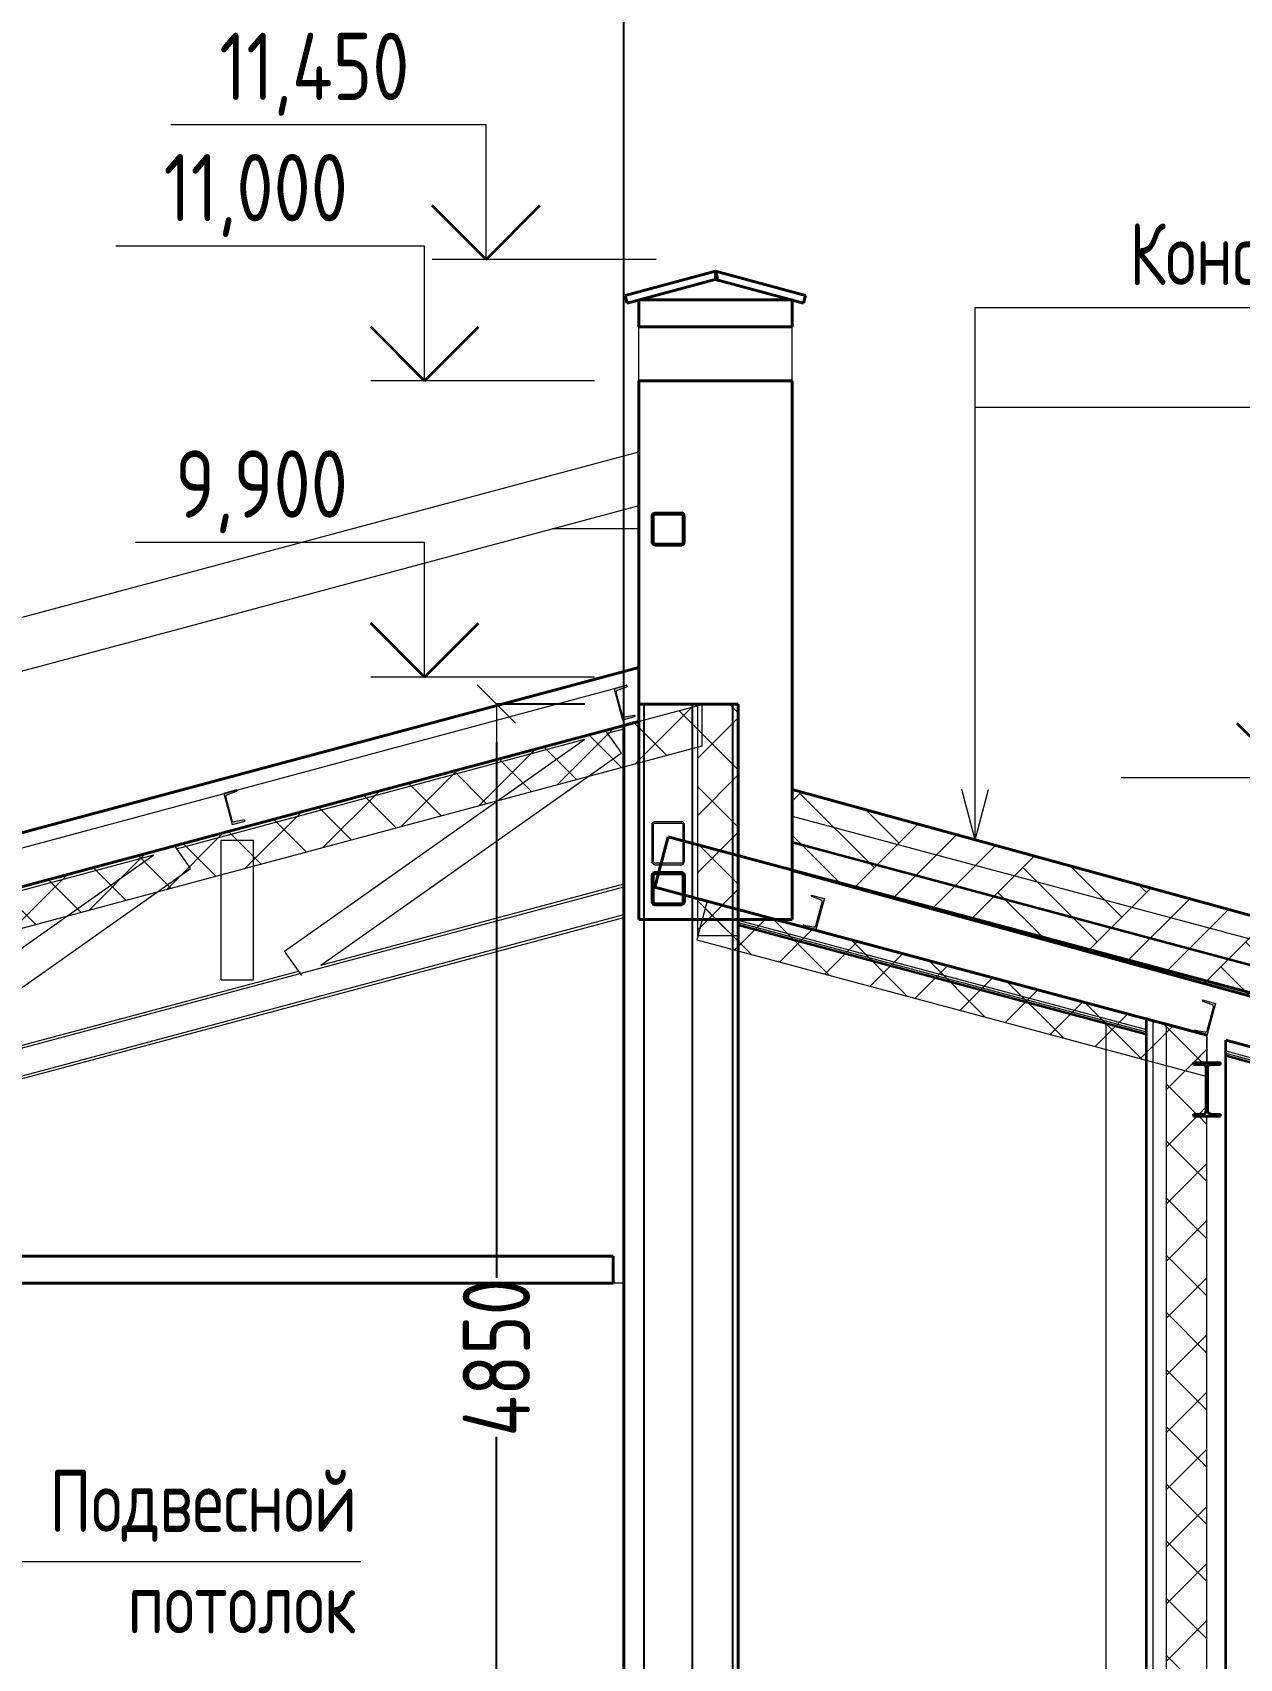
# Model space of a CAD drawing. Header units: millimetres. Extents: x 38742 to 206544, y -3832 to 13261.
# Drawn here: x 69495 to 73977, y 6257 to 12293 of the extents above; entities that cross this region are included whole.
import ezdxf

# ---------------------------------------------------------------- set-up
doc = ezdxf.new("R2010")
doc.units = ezdxf.units.MM
doc.header["$MEASUREMENT"] = 0
for name, color, linetype in [('- Спрятан', 7, 'Continuous'), ('крыша', 7, 'Continuous'), ('Окна ArchiCAD', 7, 'Continuous'), ('отделка', 7, 'Continuous'), ('перегородки', 7, 'Continuous'), ('перекрытие', 7, 'Continuous'), ('подп стены Инжзащита', 7, 'Continuous'), ('стены наруж', 7, 'Continuous'), ('стены02', 7, 'Continuous'), ('текст', 7, 'Continuous'), ('чертеж', 7, 'Continuous')]:
    doc.layers.add(name, color=color, linetype=linetype)
for name, color, linetype, lineweight in [('- Спрятан_Ном._пера__96', 7, 'Continuous', 13), ('- Спрятан_Ном._пера__98', 7, 'Continuous', 35), ('0_Ном._пера__95', 251, 'Continuous', 13), ('0_Ном._пера__97', 7, 'Continuous', 20), ('0_Ном._пера__99', 7, 'Continuous', 40), ('крыша_Ном._пера__96', 7, 'Continuous', 13), ('крыша_Ном._пера__97', 7, 'Continuous', 20), ('крыша_Ном._пера__99', 7, 'Continuous', 40), ('линии_Ном._пера__99', 7, 'Continuous', 40), ('Окна ArchiCAD_Ном._пера__96', 7, 'Continuous', 13), ('отделка_Ном._пера__96', 7, 'Continuous', 13), ('перегородки_Ном._пера__96', 7, 'Continuous', 13), ('перекрытие_Ном._пера__99', 7, 'Continuous', 40), ('подп стены Инжзащита_Ном._пера__96', 7, 'Continuous', 13), ('подп стены Инжзащита_Ном._пера__97', 7, 'Continuous', 20), ('стены наруж_Ном._пера__1', 7, 'Continuous', 25), ('стены наруж_Ном._пера__96', 7, 'Continuous', 13), ('стены наруж_Ном._пера__97', 7, 'Continuous', 20), ('стены наруж_Ном._пера__98', 7, 'Continuous', 35), ('стены наруж_Ном._пера__99', 7, 'Continuous', 40), ('стены02_Ном._пера__96', 7, 'Continuous', 13), ('стены02_Ном._пера__99', 7, 'Continuous', 40), ('текст_Ном._пера__1', 7, 'Continuous', 25), ('текст_Ном._пера__96', 7, 'Continuous', 13), ('чертеж_Ном._пера__96', 7, 'Continuous', 13), ('чертеж_Ном._пера__97', 7, 'Continuous', 20), ('чертеж_Ном._пера__98', 7, 'Continuous', 35)]:
    doc.layers.add(name, color=color, linetype=linetype, lineweight=lineweight)
doc.styles.add('СГЕНЕРИР_СТИЛЬ_1', font='gost_2_304-81_type.ttf')
doc.dimstyles.new('СГЕНЕРИР_СТИЛЬ__2', dxfattribs={"dimtxt": 250, "dimasz": 142.5, "dimexe": 0.18, "dimexo": 200, "dimgap": 0.09, "dimtad": 1, "dimdec": 0, "dimzin": 0, "dimdsep": 46, "dimtxsty": 'СГЕНЕРИР_СТИЛЬ_1', "dimblk": 'ARROWHEAD_6', "dimblk1": 'ARROWHEAD_6', "dimblk2": 'ARROWHEAD_6', "dimcen": 0.09, "dimclrd": 7, "dimclre": 7, "dimclrt": 7, "dimadec": 0, "dimazin": 0, "dimtfac": 1, "dimtdec": 4, "dimtmove": 0, "dimatfit": 3, "dimfxl": 1, "dimtolj": 1, "dimtzin": 0, "dimarcsym": 0})
pattern_1 = [(45, (0, 0), (-106.06602, 106.06602), []), (135, (0, 0), (106.06602, 106.06602), [])]

# ---------------------------------------------------------------- blocks, each defined once
blk = doc.blocks.new('Элемент разреза_1_2')
at = {"layer": 'крыша_Ном._пера__99', "linetype": 'Continuous'}
for p, q in [((71805.7, 9120.3), (71855.7, 9306.9)), ((75255.7, 8395.9), (71855.7, 9306.9)), ((73855.7, 8571), (71805.7, 9120.3)), ((75205.7, 8209.3), (73925.7, 8552.3)), ((75205.7, 8209.3), (75255.7, 8395.9))]:
    blk.add_line(p, q, dxfattribs=at)
blk = doc.blocks.new('Элемент разреза_3_2')
at = {"layer": 'перекрытие_Ном._пера__99', "linetype": 'Continuous'}
for p, q in [((65660.7, 7750), (71650.7, 7750)), ((65660.7, 7650), (65660.7, 7750)), ((71650.7, 7650), (71650.7, 7750)), ((65660.7, 7650), (71650.7, 7650))]:
    blk.add_line(p, q, dxfattribs=at)
blk = doc.blocks.new('Элемент разреза_4_2')
at = {"layer": 'стены наруж_Ном._пера__1', "linetype": 'Continuous'}
for p, q in [((71765.7, 4950), (71765.7, 9800)), ((71765.7, 4950), (71765.7, 9800)), ((71945.7, 4950), (71945.7, 9800)), ((71945.7, 4950), (71945.7, 9800)), ((72095.7, 4950), (72095.7, 9800)), ((72095.7, 4950), (72095.7, 9800))]:
    blk.add_line(p, q, dxfattribs=at)
at = {"layer": 'стены наруж_Ном._пера__99', "linetype": 'Continuous'}
for p, q in [((71745.7, 9800), (71765.7, 9800)), ((71745.7, 9735.7), (71745.7, 9800)), ((71765.7, 9800), (71945.7, 9800)), ((71945.7, 9800), (72095.7, 9800)), ((72095.7, 9800), (72115.7, 9800)), ((72115.7, 4950), (72115.7, 9800)), ((71690.7, 9720.9), (71715.7, 9727.6)), ((71690.7, 4950), (71690.7, 9720.9)), ((71715.7, 9727.6), (71745.7, 9735.7)), ((71798.6, 9172.1), (71805.7, 9175)), ((71805.7, 9175), (71905.7, 9175)), ((71912.7, 9172.1), (71905.7, 9175)), ((71795.7, 9165), (71798.6, 9172.1)), ((71795.7, 9065), (71795.7, 9165)), ((71915.7, 9165), (71912.7, 9172.1)), ((71915.7, 9065), (71915.7, 9165)), ((71798.6, 9057.9), (71795.7, 9065)), ((71805.7, 9055), (71798.6, 9057.9)), ((71805.7, 9055), (71905.7, 9055)), ((71905.7, 9055), (71912.7, 9057.9)), ((71912.7, 9057.9), (71915.7, 9065)), ((71945.7, 4950), (72095.7, 4950))]:
    blk.add_line(p, q, dxfattribs=at)
blk = doc.blocks.new('Элемент разреза_5_2')
at = {"layer": 'отделка_Ном._пера__96', "linetype": 'Continuous'}
blk.add_line((71745.7, 10450), (71426, 10450), dxfattribs=at)
blk = doc.blocks.new('Элемент разреза_13_2')
at = {"layer": 'крыша_Ном._пера__96', "linetype": 'Continuous'}
for p, q in [((62655.7, 8300), (71745.7, 10735.7)), ((71745.7, 10535.7), (62705.7, 8113.4))]:
    blk.add_line(p, q, dxfattribs=at)
blk = doc.blocks.new('Элемент разреза_16_2')
at = {"layer": 'крыша_Ном._пера__97', "linetype": 'Continuous'}
for p in [(72315.7, 9383.7), (75205.7, 8409.3)]:
    blk.add_line(p, (75255.7, 8595.9), dxfattribs=at)
blk = doc.blocks.new('Элемент разреза_19_2')
at = {"layer": 'перегородки_Ном._пера__96', "linetype": 'Continuous'}
for p, q in [((65660.7, 7650), (65620.7, 7650)), ((71690.7, 7650), (71650.7, 7650))]:
    blk.add_line(p, q, dxfattribs=at)
blk = doc.blocks.new('Элемент разреза_24_2')
at = {"layer": 'стены02_Ном._пера__99', "linetype": 'Continuous'}
for p, q in [((71745.7, 11300), (72315.7, 11300)), ((71745.7, 11200), (71745.7, 11300)), ((72315.7, 11200), (72315.7, 11300)), ((71745.7, 11200), (72315.7, 11200)), ((71745.7, 11000), (72315.7, 11000)), ((71745.7, 9000), (71745.7, 11000)), ((72315.7, 9000), (72315.7, 11000)), ((71745.7, 9000), (72315.7, 9000))]:
    blk.add_line(p, q, dxfattribs=at)
blk = doc.blocks.new('Элемент разреза_25_2')
at = {"layer": 'крыша_Ном._пера__99', "linetype": 'Continuous'}
for p, q in [((71695.7, 11316.6), (72030.7, 11406.4)), ((71703.2, 11288.6), (72038.2, 11378.4)), ((72038.2, 11378.4), (72030.7, 11406.4)), ((71703.2, 11288.6), (71695.7, 11316.6))]:
    blk.add_line(p, q, dxfattribs=at)
blk = doc.blocks.new('Элемент разреза_26_2')
at = {"layer": 'крыша_Ном._пера__99', "linetype": 'Continuous'}
for p, q in [((72030.7, 11376.4), (72030.7, 11406.4)), ((72365.7, 11316.6), (72030.7, 11406.4)), ((72358.2, 11288.6), (72030.7, 11376.4)), ((72358.2, 11288.6), (72365.7, 11316.6))]:
    blk.add_line(p, q, dxfattribs=at)
blk = doc.blocks.new('Элемент разреза_27_2')
at = {"layer": 'Окна ArchiCAD_Ном._пера__96', "linetype": 'Continuous'}
for p, q in [((71745.7, 11000), (71745.7, 11200)), ((72315.7, 11000), (72315.7, 11200))]:
    blk.add_line(p, q, dxfattribs=at)
blk = doc.blocks.new('Элемент разреза_28_2')
at = {"layer": 'стены наруж_Ном._пера__96', "linetype": 'Continuous'}
for p, q in [((73480.7, 8611.8), (73480.7, 4950)), ((73480.7, 4780), (73480.7, 4700)), ((73480.7, 4700), (73630.7, 4700))]:
    blk.add_line(p, q, dxfattribs=at)
blk = doc.blocks.new('Элемент разреза_29_2')
at = {"layer": 'стены наруж_Ном._пера__96', "linetype": 'Continuous'}
h = blk.add_hatch(dxfattribs=at)
h.set_pattern_fill('УТЕПЛИТ_МЕЛКИЙ_0002', color=256, style=0, pattern_type=2)
h.set_pattern_definition(pattern_1)
h.paths.add_polyline_path([(73855.7, 8571), (73705.7, 8611.2), (73705.7, 4700), (73853.3, 4700), (73853.3, 4766.1), (73851.3, 4771), (73846.3, 4773.1), (73819.2, 4773.1), (73819.2, 4780), (73855.7, 4780), (73855.7, 8270), (73806.2, 8270), (73806.2, 8278), (73842.4, 8278), (73850.2, 8281.2), (73853.4, 8289), (73853.4, 8451), (73850.2, 8458.8), (73842.4, 8462), (73806.2, 8462), (73806.2, 8470), (73855.7, 8470)])
at = {"layer": 'стены наруж_Ном._пера__97', "linetype": 'Continuous'}
for p, q in [((73655.7, 4700), (73655.7, 8624.6)), ((73655.7, 4700), (73655.7, 8624.6)), ((73705.7, 4700), (73705.7, 8611.2)), ((73705.7, 4700), (73705.7, 8611.2)), ((73855.7, 8470), (73855.7, 8571)), ((73855.7, 8470), (73855.7, 8571)), ((73855.7, 4780), (73855.7, 8270)), ((73855.7, 4780), (73855.7, 8270))]:
    blk.add_line(p, q, dxfattribs=at)
at = {"layer": 'стены наруж_Ном._пера__98', "linetype": 'Continuous'}
for p, q in [((73655.7, 8624.6), (73630.7, 8631.3)), ((73630.7, 4700), (73630.7, 8631.3)), ((73705.7, 8611.2), (73655.7, 8624.6)), ((73855.7, 8571), (73705.7, 8611.2)), ((73925.7, 4700), (73925.7, 8552.3)), ((73806.2, 8462), (73806.2, 8470)), ((73806.2, 8470), (73855.7, 8470)), ((73806.2, 8462), (73842.4, 8462)), ((73850.2, 8458.8), (73842.4, 8462)), ((73853.4, 8451), (73850.2, 8458.8)), ((73853.4, 8289), (73853.4, 8451)), ((73855.7, 8470), (73905.7, 8470)), ((73858.9, 8451), (73862.1, 8458.8)), ((73858.9, 8289), (73858.9, 8451)), ((73862.1, 8458.8), (73869.9, 8462)), ((73869.9, 8462), (73905.7, 8462)), ((73905.7, 8470), (73906.2, 8470)), ((73905.7, 8462), (73906.2, 8462)), ((73906.2, 8462), (73906.2, 8470)), ((73806.2, 8270), (73806.2, 8278)), ((73806.2, 8278), (73842.4, 8278)), ((73806.2, 8270), (73855.7, 8270)), ((73842.4, 8278), (73850.2, 8281.2)), ((73850.2, 8281.2), (73853.4, 8289)), ((73855.7, 8270), (73905.7, 8270)), ((73862.1, 8281.2), (73858.9, 8289)), ((73869.9, 8278), (73862.1, 8281.2)), ((73869.9, 8278), (73905.7, 8278)), ((73905.7, 8278), (73906.2, 8278)), ((73905.7, 8270), (73906.2, 8270)), ((73906.2, 8270), (73906.2, 8278)), ((73819.2, 4773.1), (73819.2, 4780)), ((73819.2, 4780), (73855.7, 4780)), ((73819.2, 4773.1), (73846.3, 4773.1)), ((73851.3, 4771), (73846.3, 4773.1)), ((73853.3, 4766.1), (73851.3, 4771)), ((73855.7, 4780), (73892.2, 4780)), ((73858, 4766.1), (73860.1, 4771)), ((73860.1, 4771), (73865, 4773.1)), ((73865, 4773.1), (73892.2, 4773.1)), ((73892.2, 4773.1), (73892.2, 4780)), ((73853.3, 4700), (73853.3, 4766.1)), ((73858, 4700), (73858, 4766.1)), ((73630.7, 4700), (73655.7, 4700)), ((73655.7, 4700), (73705.7, 4700)), ((73705.7, 4700), (73853.3, 4700)), ((73858, 4700), (73905.7, 4700)), ((73905.7, 4700), (73925.7, 4700))]:
    blk.add_line(p, q, dxfattribs=at)
blk = doc.blocks.new('Элемент разреза_41_2')
at = {"layer": '- Спрятан_Ном._пера__96', "linetype": 'Continuous'}
for p, q in [((72315.7, 9289.6), (75023.9, 8563.9)), ((72315.7, 9288.1), (75023.5, 8562.5)), ((72315.7, 9284.5), (75022.6, 8559.1)), ((75021.3, 8554.2), (75022.6, 8559.1)), ((75022.6, 8559.1), (75022.9, 8560.2)), ((75022.9, 8560.2), (75023.5, 8562.5)), ((75023.5, 8562.5), (75023.9, 8563.9))]:
    blk.add_line(p, q, dxfattribs=at)
blk = doc.blocks.new('Элемент разреза_42_2')
at = {"layer": '- Спрятан_Ном._пера__96', "linetype": 'Continuous'}
for p, q in [((72115.7, 8997.4), (73630.7, 8591.4)), ((72115.7, 8988.6), (73630.7, 8582.7)), ((72115.7, 8982.6), (73630.7, 8576.7)), ((72115.7, 8979), (73630.7, 8573.1)), ((72115.7, 8977.5), (73630.7, 8571.6)), ((73925.7, 8512.4), (74987.5, 8227.9)), ((73925.7, 8503.6), (74985.3, 8219.7)), ((73925.7, 8497.6), (74983.8, 8214.1)), ((73925.7, 8494), (74982.9, 8210.7)), ((73925.7, 8492.5), (74982.5, 8209.3)), ((74982.5, 8209.3), (74982.9, 8210.7)), ((74982.9, 8210.7), (74983.5, 8213)), ((74983.5, 8213), (74983.8, 8214.1)), ((74983.8, 8214.1), (74985.3, 8219.7)), ((74985.3, 8219.7), (74986, 8222.4)), ((74986, 8222.4), (74987.5, 8227.9)), ((74987.5, 8227.9), (74997.4, 8265.1))]:
    blk.add_line(p, q, dxfattribs=at)
blk = doc.blocks.new('Элемент разреза_45_2')
at = {"layer": '- Спрятан_Ном._пера__96', "linetype": 'Continuous'}
for p, q in [((68686.6, 8317.1), (71690.7, 9122)), ((70565.6, 8830.9), (71690.7, 9132.4)), ((68715.9, 8221.4), (71690.7, 9018.5)), ((68715.9, 8211.1), (71690.7, 9008.2)), ((68965.7, 8402.2), (70482.4, 8808.6)), ((68648, 8317.1), (68882.5, 8380)), ((66570.1, 7750), (68595.9, 8292.8)), ((68458.3, 8266.3), (68595.9, 8303.2)), ((68600.9, 8304.5), (68629.4, 8312.1)), ((68600.9, 8294.1), (68668, 8312.1)), ((66858.4, 7837.6), (68374.9, 8243.9)), ((68643.8, 8202.1), (68710.9, 8220.1)), ((68682.5, 8202.1), (68710.9, 8209.7)), ((66956.5, 7750), (68625.2, 8197.1)), ((66995.1, 7750), (68663.8, 8197.1)), ((66531.5, 7750), (66775, 7815.2))]:
    blk.add_line(p, q, dxfattribs=at)
blk = doc.blocks.new('Элемент разреза_46_2')
at = {"layer": '- Спрятан_Ном._пера__96', "linetype": 'Continuous'}
for p, q in [((68715.9, 8921.4), (71690.7, 9718.5)), ((70029.2, 9263), (71545.9, 9669.4)), ((71629.1, 9691.7), (71690.7, 9708.2)), ((68715.9, 8911.1), (69946, 9240.7)), ((65620.7, 8092.1), (68625.2, 8897.1)), ((67337.1, 8541.6), (68663.8, 8897.1)), ((68643.8, 8902.1), (68710.9, 8920.1)), ((68682.5, 8902.1), (68710.9, 8909.7)), ((65737.2, 8112.9), (67253.6, 8519.3)), ((65620.7, 8081.7), (65653.8, 8090.6))]:
    blk.add_line(p, q, dxfattribs=at)
blk = doc.blocks.new('Элемент разреза_47_2')
at = {"layer": '- Спрятан_Ном._пера__96', "linetype": 'Continuous'}
for p, q in [((70195.8, 9294.8), (70196.5, 9294.8)), ((70195.8, 8776.8), (70195.8, 9294.8)), ((70196.5, 9294.8), (70198.7, 9294.8)), ((70198.7, 9294.8), (70202, 9294.8)), ((70202, 9294.8), (70205.8, 9294.8)), ((70205.8, 9294.8), (70305.8, 9294.8)), ((70305.8, 9294.8), (70309.6, 9294.8)), ((70309.6, 9294.8), (70312.9, 9294.8)), ((70312.9, 9294.8), (70315, 9294.8)), ((70315, 9294.8), (70315.8, 9294.8)), ((70315.8, 8776.8), (70315.8, 9294.8)), ((70195.8, 8776.8), (70196.5, 8776.8)), ((70196.5, 8776.8), (70198.7, 8776.8)), ((70198.7, 8776.8), (70202, 8776.8)), ((70202, 8776.8), (70205.8, 8776.8)), ((70205.8, 8776.8), (70305.8, 8776.8)), ((70305.8, 8776.8), (70309.6, 8776.8)), ((70309.6, 8776.8), (70312.9, 8776.8)), ((70312.9, 8776.8), (70315, 8776.8)), ((70315, 8776.8), (70315.8, 8776.8))]:
    blk.add_line(p, q, dxfattribs=at)
blk = doc.blocks.new('Элемент разреза_50_2')
at = {"layer": '- Спрятан_Ном._пера__96', "linetype": 'Continuous'}
for p, q in [((70430.4, 8882.4), (71545.9, 9669.4)), ((71621.5, 9702.4), (71675.3, 9626.1)), ((70565.6, 8830.9), (71681.1, 9617.9)), ((71675.3, 9626.1), (71677.5, 9623)), ((71677.5, 9623), (71679.4, 9620.3)), ((71679.4, 9620.3), (71680.7, 9618.5)), ((71680.7, 9618.5), (71681.1, 9617.9)), ((70430.4, 8882.4), (70430.8, 8881.8)), ((70430.8, 8881.8), (70432, 8880)), ((70432, 8880), (70433.9, 8877.3)), ((70433.9, 8877.3), (70436.1, 8874.2)), ((70436.1, 8874.2), (70493.8, 8792.5))]:
    blk.add_line(p, q, dxfattribs=at)
blk = doc.blocks.new('Элемент разреза_51_2')
at = {"layer": '- Спрятан_Ном._пера__96', "linetype": 'Continuous'}
for p, q in [((68830.5, 8453.7), (69946, 9240.7)), ((70021.6, 9273.7), (70075.5, 9197.4)), ((68965.7, 8402.2), (70081.2, 9189.2)), ((70075.5, 9197.4), (70077.7, 9194.3)), ((70077.7, 9194.3), (70079.5, 9191.6)), ((70079.5, 9191.6), (70080.8, 9189.8)), ((70080.8, 9189.8), (70081.2, 9189.2)), ((68830.5, 8453.7), (68830.9, 8453.1)), ((68830.9, 8453.1), (68832.2, 8451.3)), ((68832.2, 8451.3), (68834, 8448.7)), ((68834, 8448.7), (68836.2, 8445.5)), ((68836.2, 8445.5), (68893.9, 8363.8))]:
    blk.add_line(p, q, dxfattribs=at)
blk = doc.blocks.new('Элемент разреза_56_2')
at = {"layer": '- Спрятан_Ном._пера__96', "linetype": 'Continuous', "lineweight": 25}
h = blk.add_hatch(color=7, dxfattribs=at)
h.paths.add_polyline_path([(71805.7, 9175), (71798.6, 9172.1), (71795.7, 9165), (71795.7, 9065), (71798.6, 9057.9), (71805.7, 9055), (71905.7, 9055), (71912.7, 9057.9), (71915.7, 9065), (71915.7, 9165), (71912.7, 9172.1), (71905.7, 9175)])
h.paths.add_polyline_path([(71805.7, 9170), (71905.7, 9170), (71909.2, 9168.5), (71910.7, 9165), (71910.7, 9065), (71909.2, 9061.5), (71905.7, 9060), (71805.7, 9060), (71802.1, 9061.5), (71800.7, 9065), (71800.7, 9165), (71802.1, 9168.5)], flags=0)
at = {"layer": '- Спрятан_Ном._пера__98', "linetype": 'Continuous'}
for p, q in [((71798.6, 9172.1), (71805.7, 9175)), ((71805.7, 9175), (71905.7, 9175)), ((71912.7, 9172.1), (71905.7, 9175)), ((71795.7, 9165), (71798.6, 9172.1)), ((71795.7, 9065), (71795.7, 9165)), ((71800.7, 9165), (71802.1, 9168.5)), ((71800.7, 9065), (71800.7, 9165)), ((71802.1, 9168.5), (71805.7, 9170)), ((71805.7, 9170), (71905.7, 9170)), ((71909.2, 9168.5), (71905.7, 9170)), ((71910.7, 9165), (71909.2, 9168.5)), ((71910.7, 9065), (71910.7, 9165)), ((71915.7, 9165), (71912.7, 9172.1)), ((71915.7, 9065), (71915.7, 9165)), ((71798.6, 9057.9), (71795.7, 9065)), ((71805.7, 9055), (71798.6, 9057.9)), ((71802.1, 9061.5), (71800.7, 9065)), ((71805.7, 9060), (71802.1, 9061.5)), ((71805.7, 9060), (71905.7, 9060)), ((71805.7, 9055), (71905.7, 9055)), ((71905.7, 9060), (71909.2, 9061.5)), ((71905.7, 9055), (71912.7, 9057.9)), ((71909.2, 9061.5), (71910.7, 9065)), ((71912.7, 9057.9), (71915.7, 9065))]:
    blk.add_line(p, q, dxfattribs=at)
blk = doc.blocks.new('Элемент разреза_57_2')
at = {"layer": '- Спрятан_Ном._пера__96', "linetype": 'Continuous', "lineweight": 25}
h = blk.add_hatch(color=7, dxfattribs=at)
h.paths.add_polyline_path([(71805.7, 10510), (71798.6, 10507.1), (71795.7, 10500), (71795.7, 10400), (71798.6, 10392.9), (71805.7, 10390), (71905.7, 10390), (71912.7, 10392.9), (71915.7, 10400), (71915.7, 10500), (71912.7, 10507.1), (71905.7, 10510)])
h.paths.add_polyline_path([(71805.7, 10505), (71905.7, 10505), (71909.2, 10503.5), (71910.7, 10500), (71910.7, 10400), (71909.2, 10396.5), (71905.7, 10395), (71805.7, 10395), (71802.1, 10396.5), (71800.7, 10400), (71800.7, 10500), (71802.1, 10503.5)], flags=0)
at = {"layer": '- Спрятан_Ном._пера__98', "linetype": 'Continuous'}
for p, q in [((71795.7, 10500), (71798.6, 10507.1)), ((71798.6, 10507.1), (71805.7, 10510)), ((71800.7, 10500), (71802.1, 10503.5)), ((71802.1, 10503.5), (71805.7, 10505)), ((71805.7, 10510), (71905.7, 10510)), ((71805.7, 10505), (71905.7, 10505)), ((71912.7, 10507.1), (71905.7, 10510)), ((71909.2, 10503.5), (71905.7, 10505)), ((71910.7, 10500), (71909.2, 10503.5)), ((71915.7, 10500), (71912.7, 10507.1)), ((71795.7, 10400), (71795.7, 10500)), ((71800.7, 10400), (71800.7, 10500)), ((71910.7, 10400), (71910.7, 10500)), ((71915.7, 10400), (71915.7, 10500)), ((71798.6, 10392.9), (71795.7, 10400)), ((71805.7, 10390), (71798.6, 10392.9)), ((71802.1, 10396.5), (71800.7, 10400)), ((71805.7, 10395), (71802.1, 10396.5)), ((71805.7, 10395), (71905.7, 10395)), ((71805.7, 10390), (71905.7, 10390)), ((71905.7, 10395), (71909.2, 10396.5)), ((71905.7, 10390), (71912.7, 10392.9)), ((71909.2, 10396.5), (71910.7, 10400)), ((71912.7, 10392.9), (71915.7, 10400))]:
    blk.add_line(p, q, dxfattribs=at)
blk = doc.blocks.new('Элемент разреза_58_2')
at = {"layer": '- Спрятан_Ном._пера__96', "linetype": 'Continuous'}
h = blk.add_hatch(color=256, dxfattribs=at)
h.paths.add_polyline_path([(71905.7, 9203.6), (71909.5, 9204.6), (71912.7, 9207.5), (71914.9, 9211.9), (71915.7, 9217), (71915.7, 9350.9), (71914.9, 9356), (71912.7, 9360.3), (71909.5, 9363.2), (71905.7, 9364.3), (71805.7, 9364.3), (71801.8, 9363.2), (71798.6, 9360.3), (71796.4, 9356), (71795.7, 9350.9), (71795.7, 9217), (71796.4, 9211.9), (71798.6, 9207.5), (71801.8, 9204.6), (71805.7, 9203.6)])
h.paths.add_polyline_path([(71905.7, 9210.3), (71805.7, 9210.3), (71803.7, 9210.8), (71802.1, 9212.3), (71801, 9214.4), (71800.7, 9217), (71800.7, 9350.9), (71801, 9353.4), (71802.1, 9355.6), (71803.7, 9357.1), (71805.7, 9357.6), (71905.7, 9357.6), (71907.6, 9357.1), (71909.2, 9355.6), (71910.3, 9353.4), (71910.7, 9350.9), (71910.7, 9217), (71910.3, 9214.4), (71909.2, 9212.3), (71907.6, 9210.8)], flags=0)
for p, q in [((71795.7, 9350.9), (71796.4, 9356)), ((71796.4, 9356), (71798.6, 9360.3)), ((71798.6, 9360.3), (71801.8, 9363.2)), ((71801, 9353.4), (71802.1, 9355.6)), ((71801.8, 9363.2), (71805.7, 9364.3)), ((71802.1, 9355.6), (71803.7, 9357.1)), ((71803.7, 9357.1), (71805.7, 9357.6)), ((71805.7, 9364.3), (71905.7, 9364.3)), ((71805.7, 9357.6), (71905.7, 9357.6)), ((71909.5, 9363.2), (71905.7, 9364.3)), ((71907.6, 9357.1), (71905.7, 9357.6)), ((71909.2, 9355.6), (71907.6, 9357.1)), ((71910.3, 9353.4), (71909.2, 9355.6)), ((71912.7, 9360.3), (71909.5, 9363.2)), ((71914.9, 9356), (71912.7, 9360.3)), ((71915.7, 9350.9), (71914.9, 9356)), ((71795.7, 9217), (71795.7, 9350.9)), ((71800.7, 9350.9), (71801, 9353.4)), ((71800.7, 9217), (71800.7, 9350.9)), ((71910.7, 9350.9), (71910.3, 9353.4)), ((71910.7, 9217), (71910.7, 9350.9)), ((71915.7, 9217), (71915.7, 9350.9)), ((71796.4, 9211.9), (71795.7, 9217)), ((71798.6, 9207.5), (71796.4, 9211.9)), ((71801.8, 9204.6), (71798.6, 9207.5)), ((71801, 9214.4), (71800.7, 9217)), ((71802.1, 9212.3), (71801, 9214.4)), ((71805.7, 9203.6), (71801.8, 9204.6)), ((71803.7, 9210.8), (71802.1, 9212.3)), ((71805.7, 9210.3), (71803.7, 9210.8)), ((71805.7, 9210.3), (71905.7, 9210.3)), ((71805.7, 9203.6), (71905.7, 9203.6)), ((71905.7, 9210.3), (71907.6, 9210.8)), ((71905.7, 9203.6), (71909.5, 9204.6)), ((71907.6, 9210.8), (71909.2, 9212.3)), ((71909.2, 9212.3), (71910.3, 9214.4)), ((71909.5, 9204.6), (71912.7, 9207.5)), ((71910.3, 9214.4), (71910.7, 9217)), ((71912.7, 9207.5), (71914.9, 9211.9)), ((71914.9, 9211.9), (71915.7, 9217))]:
    blk.add_line(p, q, dxfattribs=at)
blk = doc.blocks.new('Элемент разреза_59_2')
at = {"layer": '- Спрятан_Ном._пера__96', "linetype": 'Continuous', "lineweight": 25}
blk.add_hatch(color=7, dxfattribs=at).paths.add_polyline_path([(73906.2, 8270), (73906.2, 8278), (73869.9, 8278), (73862.1, 8281.2), (73858.9, 8289), (73858.9, 8451), (73862.1, 8458.8), (73869.9, 8462), (73906.2, 8462), (73906.2, 8470), (73806.2, 8470), (73806.2, 8462), (73842.4, 8462), (73850.2, 8458.8), (73853.4, 8451), (73853.4, 8289), (73850.2, 8281.2), (73842.4, 8278), (73806.2, 8278), (73806.2, 8270)])
at = {"layer": '- Спрятан_Ном._пера__98', "linetype": 'Continuous'}
for p, q in [((73806.2, 8470), (73906.2, 8470)), ((73806.2, 8462), (73806.2, 8470)), ((73806.2, 8462), (73842.4, 8462)), ((73850.2, 8458.8), (73842.4, 8462)), ((73853.4, 8451), (73850.2, 8458.8)), ((73853.4, 8289), (73853.4, 8451)), ((73858.9, 8451), (73862.1, 8458.8)), ((73858.9, 8289), (73858.9, 8451)), ((73862.1, 8458.8), (73869.9, 8462)), ((73869.9, 8462), (73906.2, 8462)), ((73906.2, 8462), (73906.2, 8470)), ((73806.2, 8278), (73842.4, 8278)), ((73806.2, 8270), (73806.2, 8278)), ((73806.2, 8270), (73906.2, 8270)), ((73842.4, 8278), (73850.2, 8281.2)), ((73850.2, 8281.2), (73853.4, 8289)), ((73862.1, 8281.2), (73858.9, 8289)), ((73869.9, 8278), (73862.1, 8281.2)), ((73869.9, 8278), (73906.2, 8278)), ((73906.2, 8270), (73906.2, 8278))]:
    blk.add_line(p, q, dxfattribs=at)
blk = doc.blocks.new('Отметка высоты (ГОСТ)[9]_2', base_point=(70950.7, 9900))
at = {"layer": 'чертеж_Ном._пера__96', "linetype": 'Continuous'}
for p, q in [((70950.7, 10400), (69877.3, 10400)), ((70950.7, 9900), (70950.7, 10400)), ((71582, 9900), (70750.7, 9900))]:
    blk.add_line(p, q, dxfattribs=at)
at = {"layer": 'чертеж_Ном._пера__98', "linetype": 'Continuous'}
for q in [(70750.7, 10100), (71150.7, 10100)]:
    blk.add_line((70950.7, 9900), q, dxfattribs=at)
at = {"layer": 'чертеж_Ном._пера__96', "insert": (70750.7, 10433.5), "char_height": 250, "attachment_point": 9, "style": 'СГЕНЕРИР_СТИЛЬ_1'}
blk.add_mtext('{9,900\\A1{\\H.66x;\\S^  ;}}', dxfattribs=at)
blk = doc.blocks.new('Отметка высоты (ГОСТ)[14]_2', base_point=(74168.3, 9527.9))
at = {"layer": 'чертеж_Ном._пера__96', "linetype": 'Continuous'}
for p, q in [((74168.3, 9527.9), (74168.3, 10027.9)), ((74168.3, 10027.9), (76238, 10027.9)), ((73537, 9527.9), (74368.3, 9527.9))]:
    blk.add_line(p, q, dxfattribs=at)
at = {"layer": 'чертеж_Ном._пера__98', "linetype": 'Continuous'}
for q in [(73968.3, 9727.9), (74368.3, 9727.9)]:
    blk.add_line((74168.3, 9527.9), q, dxfattribs=at)
at = {"layer": 'чертеж_Ном._пера__96', "insert": (74368.3, 10036.7), "char_height": 250, "attachment_point": 7, "style": 'СГЕНЕРИР_СТИЛЬ_1'}
blk.add_mtext('{переменная\\A1{\\H.66x;\\S^  ;}}', dxfattribs=at)
blk = doc.blocks.new('Отметка высоты (ГОСТ)[15]_2', base_point=(70950.7, 11000))
at = {"layer": 'чертеж_Ном._пера__96', "linetype": 'Continuous'}
for p, q in [((70950.7, 11500), (69804.6, 11500)), ((70950.7, 11000), (70950.7, 11500)), ((71582, 11000), (70750.7, 11000))]:
    blk.add_line(p, q, dxfattribs=at)
at = {"layer": 'чертеж_Ном._пера__98', "linetype": 'Continuous'}
for q in [(70750.7, 11200), (71150.7, 11200)]:
    blk.add_line((70950.7, 11000), q, dxfattribs=at)
at = {"layer": 'чертеж_Ном._пера__96', "insert": (70750.7, 11533.5), "char_height": 250, "attachment_point": 9, "style": 'СГЕНЕРИР_СТИЛЬ_1'}
blk.add_mtext('{11,000\\A1{\\H.66x;\\S^  ;}}', dxfattribs=at)
blk = doc.blocks.new('Отметка высоты (ГОСТ)[16]_2', base_point=(71179.1, 11450))
at = {"layer": 'чертеж_Ном._пера__96', "linetype": 'Continuous'}
for p, q in [((71179.1, 11950), (70008.8, 11950)), ((71179.1, 11450), (71179.1, 11950)), ((71810.4, 11450), (70979.1, 11450))]:
    blk.add_line(p, q, dxfattribs=at)
at = {"layer": 'чертеж_Ном._пера__98', "linetype": 'Continuous'}
for q in [(70979.1, 11650), (71379.1, 11650)]:
    blk.add_line((71179.1, 11450), q, dxfattribs=at)
at = {"layer": 'чертеж_Ном._пера__96', "insert": (70979.1, 11983.5), "char_height": 250, "attachment_point": 9, "style": 'СГЕНЕРИР_СТИЛЬ_1'}
blk.add_mtext('{11,450\\A1{\\H.66x;\\S^  ;}}', dxfattribs=at)
blk = doc.blocks.new('Линия_2_2', base_point=(72995.2, 9296.1))
at = {"layer": 'текст_Ном._пера__96', "linetype": 'Continuous'}
for q in [(72995.2, 11272.1), (72945.2, 9482.7), (73045.2, 9482.7)]:
    blk.add_line((72995.2, 9296.1), q, dxfattribs=at)
blk = doc.blocks.new('Ломаная_1_2', base_point=(70714.6, 6616.4))
at = {"layer": 'чертеж_Ном._пера__96', "linetype": 'Continuous', "flags": 128}
blk.add_lwpolyline([(70714.6, 6616.4), (69263.9, 6616.4), (68690.1, 7606.7)], dxfattribs=at)
at = {"layer": 'чертеж_Ном._пера__97', "linetype": 'Continuous'}
blk.add_circle((68665, 7650), 50, dxfattribs=at)
blk = doc.blocks.new('Элемент разреза_61_2')
at = {"layer": 'крыша_Ном._пера__99', "linetype": 'Continuous'}
for p, q in [((62655.7, 7500), (71745.7, 9935.7)), ((71745.7, 9735.7), (71745.7, 9935.7)), ((65215.7, 7985.9), (71745.7, 9735.7))]:
    blk.add_line(p, q, dxfattribs=at)
blk = doc.blocks.new('ARROWHEAD_6')
at = {"color": 0, "linetype": 'Continuous', "lineweight": 0}
for p, q in [((-0.5, -0.5), (0.5, 0.5)), ((0, 0), (-1, 0))]:
    blk.add_line(p, q, dxfattribs=at)
blk = doc.blocks.new('*D204')
at = {"layer": 'Defpoints', "color": 0, "linetype": 'Continuous', "transparency": 16777216}
for p in [(71745.7, 9800), (71217.4, 4950), (71690.7, 4950)]:
    blk.add_point(p, dxfattribs=at)
at = {"layer": 'подп стены Инжзащита', "color": 7, "linetype": 'Continuous', "lineweight": -2, "transparency": 16777216}
for p, q in [((71545.7, 9800), (71217.2, 9800)), ((71217.4, 9657.5), (71217.4, 7669.8)), ((71217.4, 5092.5), (71217.4, 7080.2)), ((71490.7, 4950), (71217.2, 4950))]:
    blk.add_line(p, q, dxfattribs=at)
at = {"layer": 'подп стены Инжзащита', "color": 7, "linetype": 'Continuous', "lineweight": -2, "transparency": 16777216, "xscale": 142.5, "yscale": 142.5, "zscale": 142.5}
for p, rotation in [((71217.4, 9800), 90), ((71217.4, 4950), 270)]:
    blk.add_blockref('ARROWHEAD_6', p, dxfattribs=dict(at, rotation=rotation))
at = {"layer": 'подп стены Инжзащита', "color": 7, "linetype": 'Continuous', "transparency": 16777216, "insert": (71217.4, 7375), "char_height": 250, "attachment_point": 5, "rotation": 90, "style": 'СГЕНЕРИР_СТИЛЬ_1'}
blk.add_mtext('\\A1;4850', dxfattribs=at)

msp = doc.modelspace()

# ---------------------------------------------------------------- hatches: boundary and pattern name
at = {"layer": '0_Ном._пера__95', "linetype": 'Continuous'}
for points in [[(71685.3, 9741), (71733.3, 9753.8), (71732.7, 9756.2, 0.388879), (71729.8, 9758), (71693.3, 9751.6, -0.388879), (71685.5, 9756.6), (71662.2, 9843.4, -0.388879), (71666.5, 9851.7), (71701.3, 9864.3, 0.388879), (71702.9, 9867.4), (71702.3, 9869.7), (71654.2, 9856.9)], [(70236, 9352.6), (70284, 9365.5), (70283.4, 9367.8, 0.388879), (70280.4, 9369.7), (70244, 9363.2, -0.388879), (70236.1, 9368.2), (70212.9, 9455.1, -0.388879), (70217.1, 9463.3), (70252, 9476, 0.388879), (70253.6, 9479.1), (70252.9, 9481.4), (70204.9, 9468.5)], [(72404.1, 8961.9), (72356.1, 8974.8), (72356.7, 8977.1, -0.388879), (72359.7, 8979), (72396.2, 8972.6, 0.388879), (72404, 8977.5), (72427.2, 9064.4, 0.388879), (72423, 9072.6), (72388.1, 9085.3, -0.388879), (72386.5, 9088.4), (72387.2, 9090.7), (72435.2, 9077.9)], [(73856.6, 8572.8), (73808.6, 8585.6), (73809.2, 8588, -0.388879), (73812.1, 8589.8), (73848.6, 8583.4, 0.388879), (73856.4, 8588.4), (73879.7, 8675.2, 0.388879), (73875.4, 8683.5), (73840.6, 8696.1, -0.388879), (73839, 8699.2), (73839.6, 8701.5), (73887.6, 8688.7)]]:
    msp.add_hatch(color=256, dxfattribs=at).paths.add_polyline_path(points)
at = {"layer": 'подп стены Инжзащита_Ном._пера__97', "linetype": 'Continuous'}
h = msp.add_hatch(dxfattribs=at)
h.set_pattern_fill('УТЕПЛИТ_МЕЛКИЙ_0002', color=256, style=0, pattern_type=2)
h.set_pattern_definition(pattern_1)
h.paths.add_polyline_path([(65330.7, 7861.5), (65330.7, 8016.8), (71980.7, 9798.6), (71980.7, 9643.3)])
h = msp.add_hatch(dxfattribs=at)
h.set_pattern_fill('УТЕПЛИТ_МЕЛКИЙ_0002', color=256, style=0, pattern_type=2)
h.set_pattern_definition(pattern_1)
h.paths.add_polyline_path([(72115.7, 8939.8), (71965.7, 8939.8), (71965.7, 9800), (72115.7, 9800)])
h = msp.add_hatch(dxfattribs=at)
h.set_pattern_fill('УТЕПЛИТ_МЕЛКИЙ_0002', color=256, style=0, pattern_type=2)
h.set_pattern_definition(pattern_1)
h.paths.add_polyline_path([(73856.6, 8572.8), (72000.6, 9070.1), (71961.7, 8925.2), (73856.6, 8417.5)])
at = {"layer": 'стены02_Ном._пера__96', "linetype": 'Continuous'}
h = msp.add_hatch(dxfattribs=at)
h.set_pattern_fill('EARTH_0002', color=256, style=0, pattern_type=2)
h.set_pattern_definition([(45, (0, 0), (-275.7716, 275.7716), []), (45, (-91.9, 91.9), (-551.543, 551.543), []), (45, (-183.85, 183.85), (-551.543, 551.543), []), (135, (-275.77, 275.77), (91.92388, 91.92388), [390, -390])])
h.paths.add_polyline_path([(72315.7, 9482.6), (75670.7, 8561.6), (75597.1, 8281.8), (72315.7, 9182.6)])

# ---------------------------------------------------------------- linework, layer by layer
msp.add_xline((71690.7, 4950), (0, 1))
at = {"layer": '0_Ном._пера__97', "linetype": 'Continuous'}
for p, q in [((71702.3, 9869.7), (71654.2, 9856.9)), ((71654.2, 9856.9), (71685.3, 9741)), ((71685.5, 9756.6), (71662.2, 9843.4)), ((71666.5, 9851.7), (71701.3, 9864.3)), ((71702.9, 9867.4), (71702.3, 9869.7)), ((71685.3, 9741), (71733.3, 9753.8)), ((71729.8, 9758), (71693.3, 9751.6)), ((71733.3, 9753.8), (71732.7, 9756.2)), ((70252.9, 9481.4), (70204.9, 9468.5)), ((70217.1, 9463.3), (70252, 9476)), ((70253.6, 9479.1), (70252.9, 9481.4)), ((70204.9, 9468.5), (70236, 9352.6)), ((70236.1, 9368.2), (70212.9, 9455.1)), ((70236, 9352.6), (70284, 9365.5)), ((70280.4, 9369.7), (70244, 9363.2)), ((70284, 9365.5), (70283.4, 9367.8)), ((72386.5, 9088.4), (72387.2, 9090.7)), ((72387.2, 9090.7), (72435.2, 9077.9)), ((72423, 9072.6), (72388.1, 9085.3)), ((72404, 8977.5), (72427.2, 9064.4)), ((72435.2, 9077.9), (72404.1, 8961.9)), ((72356.1, 8974.8), (72356.7, 8977.1)), ((72404.1, 8961.9), (72356.1, 8974.8)), ((72359.7, 8979), (72396.2, 8972.6)), ((73839, 8699.2), (73839.6, 8701.5)), ((73839.6, 8701.5), (73887.6, 8688.7)), ((73875.4, 8683.5), (73840.6, 8696.1)), ((73856.4, 8588.4), (73879.7, 8675.2)), ((73887.6, 8688.7), (73856.6, 8572.8)), ((73808.6, 8585.6), (73809.2, 8588)), ((73856.6, 8572.8), (73808.6, 8585.6)), ((73812.1, 8589.8), (73848.6, 8583.4))]:
    msp.add_line(p, q, dxfattribs=at)
for centre, radius, start, end in [((71668.8, 9845.2), 6.86, 109.99999, 194.99999), ((71700.4, 9866.7), 2.57, 289.98394, 14.98394), ((71692.1, 9758.3), 6.86, 195.01892, 280.01892), ((71730.2, 9755.5), 2.57, 14.99999, 99.99999), ((70251.1, 9478.4), 2.57, 289.98394, 14.98394), ((70219.5, 9456.9), 6.86, 109.99999, 194.99999), ((70242.8, 9370), 6.86, 195.01892, 280.01892), ((70280.9, 9367.2), 2.57, 14.99999, 99.99999), ((72389, 9087.7), 2.57, 165.01606, 250.01606), ((72420.6, 9066.2), 6.86, 345.00001, 70.00001), ((72359.2, 8976.5), 2.57, 80.00001, 165.00001), ((72397.3, 8979.3), 6.86, 259.98108, 344.98108), ((73841.5, 8698.5), 2.57, 165.01606, 250.01606), ((73873.1, 8677), 6.86, 345.00001, 70.00001), ((73811.7, 8587.3), 2.57, 80.00001, 165.00001), ((73849.8, 8590.1), 6.86, 259.98108, 344.98108)]:
    msp.add_arc(centre, radius, start, end, dxfattribs=at)
at = {"layer": '0_Ном._пера__99', "linetype": 'Continuous'}
msp.add_line((72315.7, 9182.6), (75250.6, 8376.9), dxfattribs=at)
at = {"layer": 'линии_Ном._пера__99', "linetype": 'Continuous', "flags": 128}
msp.add_lwpolyline([(72315.7, 9482.6), (75670.7, 8561.6)], dxfattribs=at)
at = {"layer": 'подп стены Инжзащита_Ном._пера__96', "linetype": 'Continuous'}
msp.add_line((62681, 7444.7), (71702.3, 9869.7), dxfattribs=at)
at = {"layer": 'подп стены Инжзащита_Ном._пера__97', "linetype": 'Continuous', "flags": 128}
for points in [[(65330.7, 7861.5), (65330.7, 8016.8), (71980.7, 9798.6), (71980.7, 9643.3)], [(72115.7, 8939.8), (71965.7, 8939.8), (71965.7, 9800), (72115.7, 9800)], [(73856.6, 8572.8), (72000.6, 9070.1), (71961.7, 8925.2), (73856.6, 8417.5)]]:
    msp.add_lwpolyline(points, close=True, dxfattribs=at)
at = {"layer": 'текст_Ном._пера__96', "linetype": 'Continuous'}
for p, q in [((72995.2, 11272.1), (76088.3, 11272.1)), ((72995.2, 10902.1), (76088.3, 10902.1))]:
    msp.add_line(p, q, dxfattribs=at)

# ---------------------------------------------------------------- block references
at = {"layer": '- Спрятан'}
for name in ['Элемент разреза_57_2', 'Элемент разреза_46_2', 'Элемент разреза_50_2', 'Элемент разреза_58_2', 'Элемент разреза_47_2', 'Элемент разреза_51_2', 'Элемент разреза_41_2', 'Элемент разреза_56_2', 'Элемент разреза_45_2', 'Элемент разреза_42_2', 'Элемент разреза_59_2']:
    msp.add_blockref(name, (0, 0), dxfattribs=at)
at = {"layer": 'крыша'}
for name in ['Элемент разреза_25_2', 'Элемент разреза_26_2', 'Элемент разреза_13_2', 'Элемент разреза_61_2', 'Элемент разреза_16_2', 'Элемент разреза_1_2']:
    msp.add_blockref(name, (0, 0), dxfattribs=at)
at = {"layer": 'Окна ArchiCAD'}
msp.add_blockref('Элемент разреза_27_2', (0, 0), dxfattribs=at)
at = {"layer": 'отделка'}
msp.add_blockref('Элемент разреза_5_2', (0, 0), dxfattribs=at)
at = {"layer": 'перегородки'}
msp.add_blockref('Элемент разреза_19_2', (0, 0), dxfattribs=at)
at = {"layer": 'перекрытие'}
msp.add_blockref('Элемент разреза_3_2', (0, 0), dxfattribs=at)
at = {"layer": 'стены наруж'}
for name in ['Элемент разреза_4_2', 'Элемент разреза_29_2', 'Элемент разреза_28_2']:
    msp.add_blockref(name, (0, 0), dxfattribs=at)
at = {"layer": 'стены02'}
msp.add_blockref('Элемент разреза_24_2', (0, 0), dxfattribs=at)
at = {"layer": 'текст', "linetype": 'Continuous'}
msp.add_blockref('Линия_2_2', (72995.2, 9296.1), dxfattribs=at)
at = {"layer": 'чертеж', "linetype": 'Continuous'}
for name, p in [('Отметка высоты (ГОСТ)[16]_2', (71179.1, 11450)), ('Отметка высоты (ГОСТ)[15]_2', (70950.7, 11000)), ('Отметка высоты (ГОСТ)[9]_2', (70950.7, 9900)), ('Отметка высоты (ГОСТ)[14]_2', (74168.3, 9527.9)), ('Ломаная_1_2', (70714.6, 6616.4))]:
    msp.add_blockref(name, p, dxfattribs=at)

# ---------------------------------------------------------------- texts
at = {"layer": 'текст_Ном._пера__1', "linetype": 'Continuous', "char_height": 230, "attachment_point": 6, "style": 'СГЕНЕРИР_СТИЛЬ_1'}
for s, insert, line_spacing_factor in [('{\\W0.950000x;Конструкция кровли 3\\Pсм. лист 4}', (76038.8, 11282), 0.981818), ('{\\W0.950000x;Подвесной\\Pпотолок}', (70698.9, 6653.5), 0.982676)]:
    msp.add_mtext(s, dxfattribs=dict(at, insert=insert, line_spacing_factor=line_spacing_factor))

# ---------------------------------------------------------------- dimensions: what is measured, and where the dimension line sits
at = {"layer": 'подп стены Инжзащита', "linetype": 'Continuous'}
dim = msp.add_linear_dim(base=(71217.4, 4950), p1=(71745.7, 9800), p2=(71690.7, 4950), angle=90, dimstyle='СГЕНЕРИР_СТИЛЬ__2', dxfattribs=at)
dim.commit()
dim.dimension.update_dxf_attribs({"geometry": '*D204', "text_midpoint": (71217.4, 7375), "text_rotation": 90})

doc.saveas('drawing.dxf')
